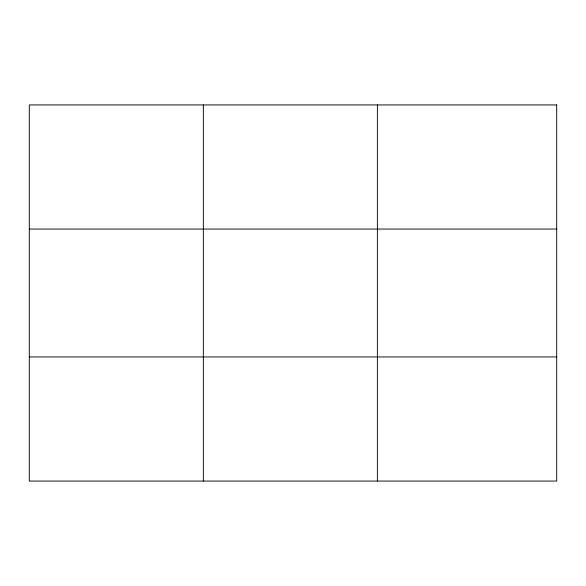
<?xml version="1.0" encoding="UTF-8"?>
<svg xmlns="http://www.w3.org/2000/svg" width="586" height="586" viewBox="0 0 586 586"><rect width="100%" height="100%" fill="white"/><g stroke="black" fill="none" stroke-linecap="round" stroke-linejoin="round"><path stroke-width="0.88" d="M203.342 481.062L203.342 104.938M377.384 481.062L377.384 104.938M29.3 229.06L556.7 229.06M29.3 356.94L556.7 356.94M556.7 104.938L556.7 481.062L29.3 481.062L29.3 104.938L556.7 104.938"/></g></svg>
